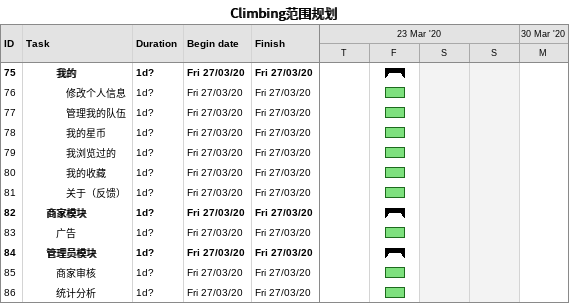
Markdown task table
Climbing范围规划

| ID | Level | Task | Duration | Start | Finish |
|---|---|---|---|---|---|
| 75 | 4 | **我的** | 1d? | 2020-03-27 | 2020-03-27 |
| 76 | 5 | 修改个人信息 | 1d? | 2020-03-27 | 2020-03-27 |
| 77 | 5 | 管理我的队伍 | 1d? | 2020-03-27 | 2020-03-27 |
| 78 | 5 | 我的星币 | 1d? | 2020-03-27 | 2020-03-27 |
| 79 | 5 | 我浏览过的 | 1d? | 2020-03-27 | 2020-03-27 |
| 80 | 5 | 我的收藏 | 1d? | 2020-03-27 | 2020-03-27 |
| 81 | 5 | 关于（反馈） | 1d? | 2020-03-27 | 2020-03-27 |
| 82 | 3 | **商家模块** | 1d? | 2020-03-27 | 2020-03-27 |
| 83 | 4 | 广告 | 1d? | 2020-03-27 | 2020-03-27 |
| 84 | 3 | **管理员模块** | 1d? | 2020-03-27 | 2020-03-27 |
| 85 | 4 | 商家审核 | 1d? | 2020-03-27 | 2020-03-27 |
| 86 | 4 | 统计分析 | 1d? | 2020-03-27 | 2020-03-27 |
